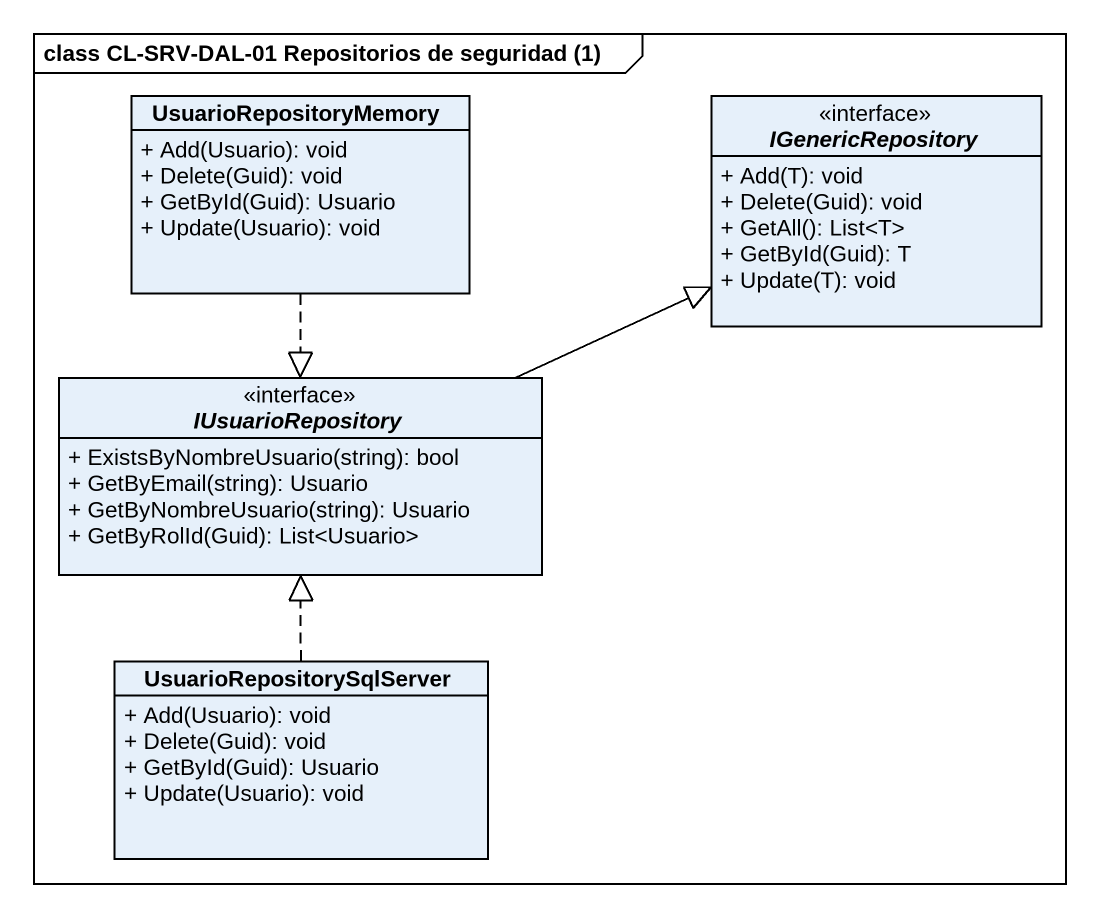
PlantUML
@startuml
mainframe class CL-SRV-DAL-01 Repositorios de seguridad (1)
hide circle
hide empty members
skinparam classAttributeIconSize 0
class UsuarioRepositoryMemory {
  + Add(Usuario): void
  + Delete(Guid): void
  + GetById(Guid): Usuario
  + Update(Usuario): void
}
interface IGenericRepository {
  + Add(T): void
  + Delete(Guid): void
  + GetAll(): List<T>
  + GetById(Guid): T
  + Update(T): void
}
interface IUsuarioRepository {
  + ExistsByNombreUsuario(string): bool
  + GetByEmail(string): Usuario
  + GetByNombreUsuario(string): Usuario
  + GetByRolId(Guid): List<Usuario>
}
class UsuarioRepositorySqlServer {
  + Add(Usuario): void
  + Delete(Guid): void
  + GetById(Guid): Usuario
  + Update(Usuario): void
}
UsuarioRepositoryMemory ..|> IUsuarioRepository
IUsuarioRepository -right-|> IGenericRepository
UsuarioRepositorySqlServer .up.|> IUsuarioRepository
@enduml
